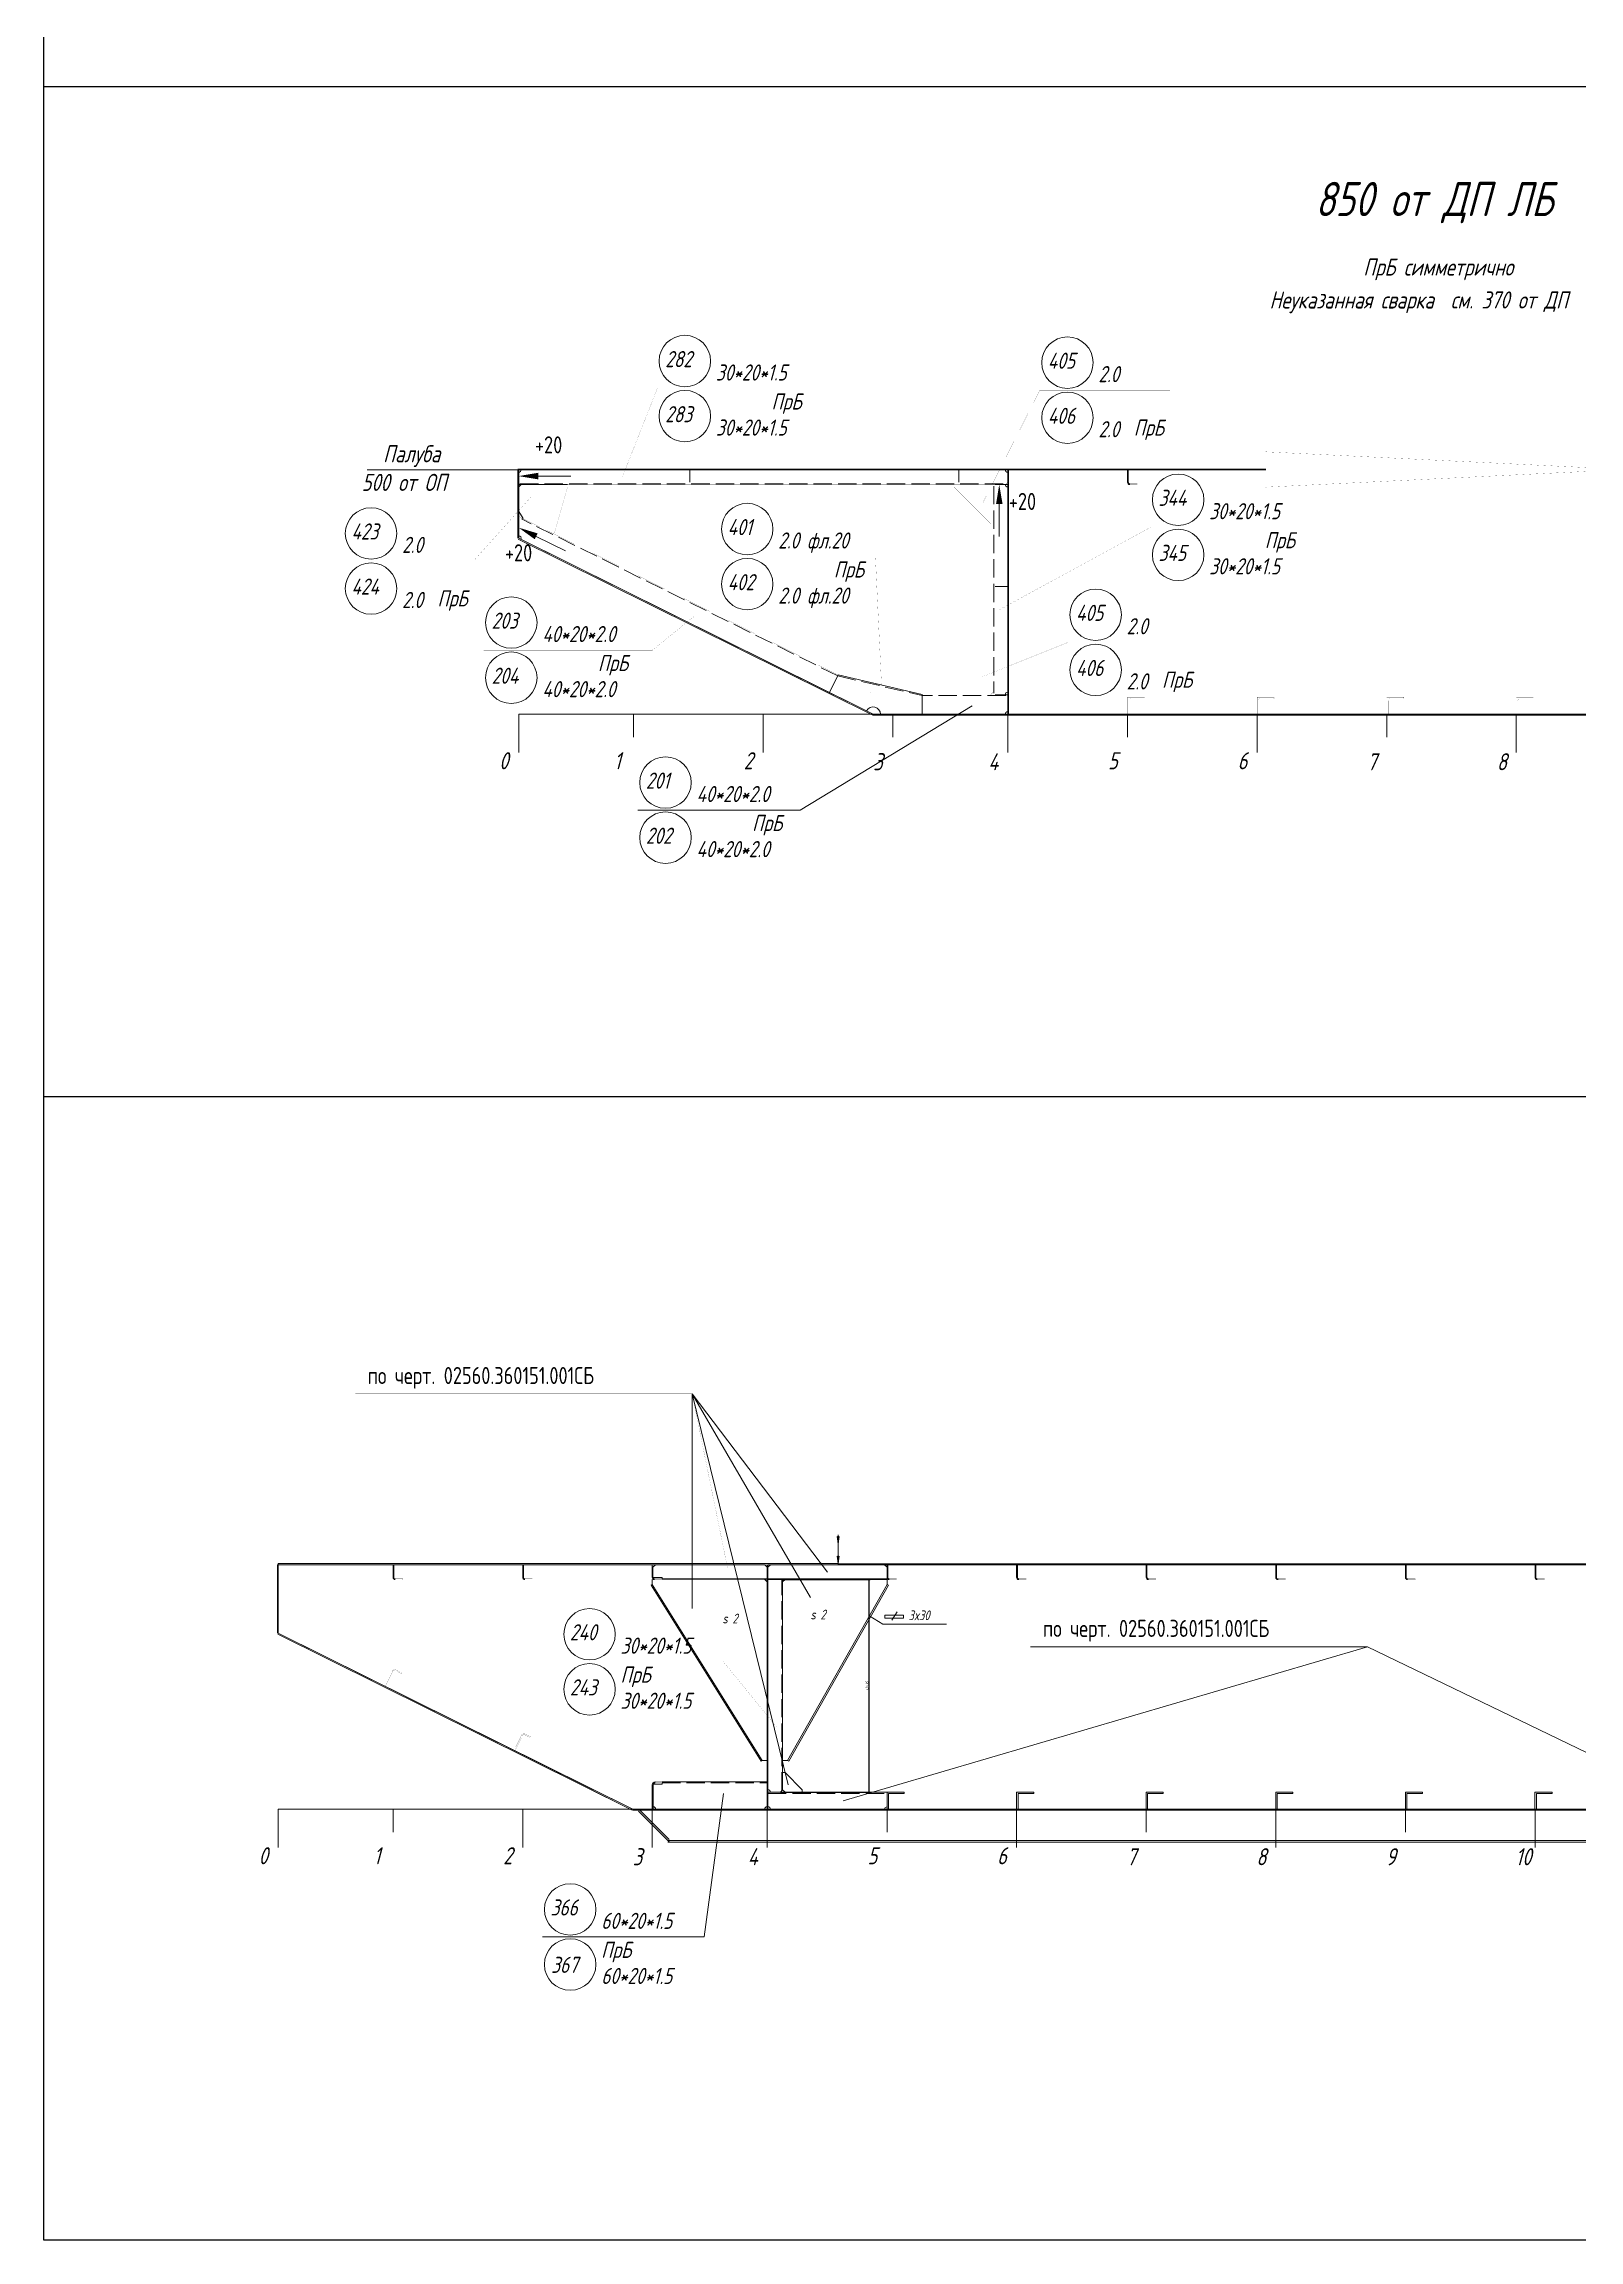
# Model space of a CAD drawing. Header units: millimetres. Extents: x 77380 to 135900, y -26587 to 17301.
# Drawn here: x 81559 to 84698, y -26587 to -22094 of the extents above; entities that cross this region are included whole.
import ezdxf

# ---------------------------------------------------------------- set-up
doc = ezdxf.new("R2010")
doc.units = ezdxf.units.MM
for name, pattern in [('K5LT32768', [0]), ('K5LT32769', [50, 37.5, -12.5]), ('K5LT32770', [0]), ('K5LT32771', [50, 37.5, -12.5]), ('K5LT32772', [0]), ('K5LT32773', [50, 37.5, -12.5]), ('K5LT32779', [0]), ('K5LT32780', [0]), ('K5LT32781', [0]), ('K5LT32790', [0]), ('K5LT32791', [0]), ('K5LT32799', [850.2, 600, -125, 0.2, -125]), ('K5LT32831', [0]), ('K5LT_THIN', [0])]:
    doc.linetypes.add(name, pattern=pattern)
doc.layers.add('4001', color=7, linetype='Continuous')
doc.layers.add('РАЗМЕРЫ', color=3, linetype='Continuous', lineweight=25)
doc.styles.add('KDIMTEXTSTYLE', font='GOST_AU.SHX', dxfattribs={"width": 0.96, "oblique": 15, "height": 5})
doc.styles.add('KTEXTSTYLE', font='GOST_AU.SHX', dxfattribs={"width": 0.96, "height": 5})
doc.dimstyles.new('KDIMSTYLE (1.00)', dxfattribs={"dimtxt": 5, "dimasz": 1, "dimexe": 2, "dimexo": 0, "dimgap": 1, "dimtad": 1, "dimtxsty": 'KDIMTEXTSTYLE', "dimsah": 1, "dimcen": 0, "dimdle": 1, "dimadec": 0, "dimazin": 0, "dimtfac": 0.667, "dimtmove": 0, "dimatfit": 3, "dimfxl": 1, "dimtvp": 1, "dimtolj": 1, "dimtzin": 0, "dimarcsym": 0})

# ---------------------------------------------------------------- blocks, each defined once
blk = doc.blocks.new('U215')
blk.add_hatch(color=7).paths.add_polyline_path([(103293.5, 13960.9), (103306.8, 13960.9), (103300.1, 14000.9)])
at = {"color": 7, "linetype": 'K5LT32831', "lineweight": 9}
blk.add_line((103300.1, 13960.9), (103300.1, 13894.3), dxfattribs=at)
blk = doc.blocks.new('U216')
blk.add_hatch(color=7).paths.add_polyline_path([(102357.4, 14011.4), (102357.4, 14024.8), (102317.4, 14018.1)])
at = {"color": 7, "linetype": 'K5LT32831', "lineweight": 9}
blk.add_line((102357.4, 14018.1), (102423.9, 14018.1), dxfattribs=at)
blk = doc.blocks.new('U217')
blk.add_hatch(color=7).paths.add_polyline_path([(102350.2, 13888.8), (102356.2, 13900.8), (102317.4, 13912.6)])
at = {"color": 7, "linetype": 'K5LT32831', "lineweight": 9}
blk.add_line((102353.2, 13894.8), (102412.8, 13865.2), dxfattribs=at)
blk = doc.blocks.new('U0')
at = {"layer": '4001', "color": 7, "linetype": 'K5LT_THIN', "lineweight": 18}
for p, q in [((111619.1, 17725.8), (111862.8, 17725.8)), ((111619.1, 17695.7), (111619.1, 17725.8)), ((111862.8, 17725.8), (111862.8, 17695.7)), ((111862.8, 17695.7), (111619.1, 17695.7))]:
    blk.add_line(p, q, dxfattribs=at)
blk = doc.blocks.new('U1')
at = {"layer": '4001', "color": 7, "linetype": 'K5LT_THIN', "lineweight": 18}
for p, q in [((111858.3, 17622.5), (111896.3, 17622.5)), ((111858.3, 17616.5), (111858.3, 17622.5)), ((111896.3, 17616.5), (111858.3, 17616.5)), ((111896.3, 17622.5), (111896.3, 17616.5))]:
    blk.add_line(p, q, dxfattribs=at)
blk = doc.blocks.new('U32')
at = {"layer": '4001'}
for points in [[(111762.6, 17769.1), (111764.6, 17784.1), (111762.6, 17782.6), (111760.7, 17784.1)], [(111762.6, 17728.8), (111764.6, 17743.8), (111762.6, 17742.3), (111760.7, 17743.8)]]:
    blk.add_hatch(color=7, dxfattribs=at).paths.add_polyline_path(points)
at = {"layer": '4001', "color": 7, "linetype": 'K5LT_THIN', "lineweight": 18}
for p, q in [((111762.6, 17769.1), (111760.7, 17784.1)), ((111760.7, 17784.1), (111762.6, 17782.6)), ((111762.6, 17787), (111762.6, 17728.8)), ((111762.6, 17787), (111762.6, 17769.1)), ((111762.6, 17782.6), (111764.6, 17784.1)), ((111764.6, 17784.1), (111762.6, 17769.1)), ((111762.6, 17728.8), (111760.7, 17743.8)), ((111760.7, 17743.8), (111762.6, 17742.3)), ((111762.6, 17742.3), (111764.6, 17743.8)), ((111764.6, 17743.8), (111762.6, 17728.8))]:
    blk.add_line(p, q, dxfattribs=at)
blk = doc.blocks.new('U153')
at = {"layer": '4001', "color": 7, "linetype": 'K5LT_THIN', "lineweight": 18}
for p, q in [((111862.6, 17225.8), (111862.6, 17260.8)), ((111897.6, 17260.8), (111862.6, 17260.8)), ((111897.6, 17257.8), (111865.6, 17257.8)), ((111865.6, 17257.8), (111865.6, 17225.8)), ((111897.6, 17260.8), (111897.6, 17257.8))]:
    blk.add_line(p, q, dxfattribs=at)
blk = doc.blocks.new('U154')
at = {"layer": '4001', "color": 7, "linetype": 'K5LT_THIN', "lineweight": 18}
for p, q in [((112127.6, 17225.8), (112127.6, 17260.8)), ((112162.6, 17260.8), (112127.6, 17260.8)), ((112162.6, 17257.8), (112130.6, 17257.8)), ((112130.6, 17257.8), (112130.6, 17225.8)), ((112162.6, 17260.8), (112162.6, 17257.8))]:
    blk.add_line(p, q, dxfattribs=at)
blk = doc.blocks.new('U155')
at = {"layer": '4001', "color": 7, "linetype": 'K5LT_THIN', "lineweight": 18}
for p, q in [((112392.6, 17225.8), (112392.6, 17260.8)), ((112427.6, 17260.8), (112392.6, 17260.8)), ((112427.6, 17257.8), (112395.6, 17257.8)), ((112395.6, 17257.8), (112395.6, 17225.8)), ((112427.6, 17260.8), (112427.6, 17257.8))]:
    blk.add_line(p, q, dxfattribs=at)
blk = doc.blocks.new('U156')
at = {"layer": '4001', "color": 7, "linetype": 'K5LT_THIN', "lineweight": 18}
for p, q in [((112657.6, 17225.8), (112657.6, 17260.8)), ((112692.6, 17260.8), (112657.6, 17260.8)), ((112692.6, 17257.8), (112660.6, 17257.8)), ((112660.6, 17257.8), (112660.6, 17225.8)), ((112692.6, 17260.8), (112692.6, 17257.8))]:
    blk.add_line(p, q, dxfattribs=at)
blk = doc.blocks.new('U157')
at = {"layer": '4001', "color": 7, "linetype": 'K5LT_THIN', "lineweight": 18}
for p, q in [((112922.6, 17225.8), (112922.6, 17260.8)), ((112957.6, 17260.8), (112922.6, 17260.8)), ((112957.6, 17257.8), (112925.6, 17257.8)), ((112925.6, 17257.8), (112925.6, 17225.8)), ((112957.6, 17260.8), (112957.6, 17257.8))]:
    blk.add_line(p, q, dxfattribs=at)
blk = doc.blocks.new('U158')
at = {"layer": '4001', "color": 7, "linetype": 'K5LT_THIN', "lineweight": 18}
for p, q in [((113187.6, 17225.8), (113187.6, 17260.8)), ((113222.6, 17260.8), (113187.6, 17260.8)), ((113222.6, 17257.8), (113190.6, 17257.8)), ((113190.6, 17257.8), (113190.6, 17225.8)), ((113222.6, 17260.8), (113222.6, 17257.8))]:
    blk.add_line(p, q, dxfattribs=at)
blk = doc.blocks.new('U160')
at = {"color": 3, "linetype": 'K5LT32768', "lineweight": 18, "true_color": 0x00ff00}
for p, q in [((111382.6, 17700.2), (111382.6, 17725.8)), ((111384.1, 17720.8), (111389.1, 17725.8)), ((111384.1, 17700.2), (111384.1, 17720.8))]:
    blk.add_line(p, q, dxfattribs=at)
at = {"color": 3, "linetype": 'K5LT32768', "true_color": 0x00ff00, "const_width": 0.18}
blk.add_lwpolyline([(111387.1, 17695.7), (111402.6, 17695.7), (111402.6, 17697.2), (111387.1, 17697.2)], dxfattribs=at)
at = {"color": 3, "linetype": 'K5LT32768', "lineweight": 18, "true_color": 0x00ff00}
for radius, start, end in [(4.5, 180.0149, 270.0045), (3, 179.9984, 270.0016)]:
    blk.add_arc((111387.1, 17700.2), radius, start, end, dxfattribs=at)
blk = doc.blocks.new('U161')
at = {"color": 3, "linetype": 'K5LT32768', "lineweight": 18, "true_color": 0x00ff00}
for p, q in [((111117.6, 17700.2), (111117.6, 17725.8)), ((111119.1, 17700.2), (111119.1, 17725.8))]:
    blk.add_line(p, q, dxfattribs=at)
at = {"color": 3, "linetype": 'K5LT32768', "true_color": 0x00ff00, "const_width": 0.18}
blk.add_lwpolyline([(111122.1, 17695.7), (111137.6, 17695.7), (111137.6, 17697.2), (111122.1, 17697.2)], dxfattribs=at)
at = {"color": 3, "linetype": 'K5LT32768', "lineweight": 18, "true_color": 0x00ff00}
for radius, start, end in [(4.5, 180.0149, 270.0045), (3, 179.9984, 270.0016)]:
    blk.add_arc((111122.1, 17700.2), radius, start, end, dxfattribs=at)
blk = doc.blocks.new('U162')
at = {"color": 3, "linetype": 'K5LT32768', "lineweight": 18, "true_color": 0x00ff00}
for p, q in [((110852.6, 17700.2), (110852.6, 17725.8)), ((110854.1, 17700.2), (110854.1, 17725.8))]:
    blk.add_line(p, q, dxfattribs=at)
at = {"color": 3, "linetype": 'K5LT32768', "true_color": 0x00ff00, "const_width": 0.18}
blk.add_lwpolyline([(110857.1, 17695.7), (110872.6, 17695.7), (110872.6, 17697.2), (110857.1, 17697.2)], dxfattribs=at)
at = {"color": 3, "linetype": 'K5LT32768', "lineweight": 18, "true_color": 0x00ff00}
for radius, start, end in [(4.5, 180.0149, 270.0045), (3, 179.9984, 270.0016)]:
    blk.add_arc((110857.1, 17700.2), radius, start, end, dxfattribs=at)
blk = doc.blocks.new('U163')
at = {"color": 3, "linetype": 'K5LT32768', "lineweight": 18, "true_color": 0x00ff00}
for p, q in [((111382.6, 17225.8), (111382.6, 17275.8)), ((111384.6, 17225.8), (111384.6, 17275.8))]:
    blk.add_line(p, q, dxfattribs=at)
at = {"color": 3, "linetype": 'K5LT32768', "true_color": 0x00ff00, "const_width": 0.18}
blk.add_lwpolyline([(111388.6, 17281.8), (111402.6, 17281.8), (111402.6, 17279.8), (111388.6, 17279.8)], dxfattribs=at)
at = {"color": 3, "linetype": 'K5LT32768', "lineweight": 18, "true_color": 0x00ff00}
for radius, start, end in [(6, 89.9984, 180.0016), (4, 90.0057, 180.0271)]:
    blk.add_arc((111388.6, 17275.8), radius, start, end, dxfattribs=at)
blk = doc.blocks.new('U164')
at = {"layer": '4001', "color": 7, "linetype": 'K5LT_THIN', "lineweight": 18}
for p, q in [((111654.2, 17300.8), (111649.2, 17300.8)), ((111649.2, 17300.8), (111649.2, 17265.8)), ((111654.2, 17300.8), (111689.2, 17265.8)), ((111654.2, 17260.8), (111649.2, 17265.8)), ((111654.2, 17260.8), (111689.2, 17260.8)), ((111689.2, 17260.8), (111689.2, 17265.8))]:
    blk.add_line(p, q, dxfattribs=at)
blk = doc.blocks.new('*D658')
at = {"layer": 'Defpoints', "color": 0}
for p in [(83069.9, -25236), (83247.1, -25236), (83065.4, -25671)]:
    blk.add_point(p, dxfattribs=at)
at = {"layer": 'РАЗМЕРЫ', "color": 0, "lineweight": -2}
for p, q in [((83069.9, -25236), (83249.1, -25236)), ((83247.1, -25670), (83247.1, -25237)), ((83065.4, -25671), (83249.1, -25671))]:
    blk.add_line(p, q, dxfattribs=at)
at = {"layer": 'РАЗМЕРЫ', "color": 0}
for points in [[(83247.3, -25237), (83247, -25237), (83247.1, -25236)], [(83247, -25670), (83247.3, -25670), (83247.1, -25671)]]:
    blk.add_solid(points, dxfattribs=at)
at = {"layer": 'РАЗМЕРЫ', "color": 0, "insert": (83243.1, -25453.5), "char_height": 5, "attachment_point": 5, "rotation": 90, "style": 'KDIMTEXTSTYLE'}
blk.add_mtext('\\A1;434,95', dxfattribs=at)

msp = doc.modelspace()

# ---------------------------------------------------------------- linework, layer by layer
at = {"color": 6}
for p, q in [((90766.474, -22182.392), (81559.429, -22182.392)), ((90766.474, -24248.152), (81559.429, -24248.152))]:
    msp.add_line(p, q, dxfattribs=at)
at = {"color": 7, "linetype": 'K5LT32780', "lineweight": 18}
for p, q in [((82220.283, -22965.78), (82528.655, -22965.78)), ((82038.372, -25205.967), (82683.537, -25205.967)), ((83576.872, -25373.443), (84265.629, -25373.443)), ((84265.629, -25373.443), (84921.042, -25689.965))]:
    msp.add_line(p, q, dxfattribs=at)
at = {"color": 3, "linetype": 'K5LT32768', "lineweight": 18, "true_color": 0x00ff00}
for p, q in [((84057.644, -22964.28), (82528.655, -22964.28)), ((82528.655, -23105.78), (82528.655, -22965.78)), ((84057.644, -22965.78), (82528.655, -22965.78)), ((82530.157, -23105.78), (82530.157, -22965.78)), ((82530.157, -22965.78), (82530.157, -22991.28)), ((83530.157, -22965.78), (82530.157, -22965.78)), ((82630.157, -22995.78), (82530.157, -22995.78)), ((82530.157, -22995.78), (82530.157, -23061.12)), ((82535.155, -22995.78), (82530.157, -23000.78)), ((82880.157, -22991.28), (82880.157, -22965.78)), ((83430.157, -22991.28), (83430.157, -22965.78)), ((83530.157, -22995.78), (83504.656, -22995.78)), ((83530.157, -23465.78), (83530.157, -22965.78)), ((83530.157, -22991.28), (83530.157, -22965.78)), ((83530.157, -23425.78), (83530.157, -22995.78)), ((83531.658, -23465.78), (83531.658, -22965.78)), ((83775.158, -22991.335), (83775.158, -22965.78)), ((83776.656, -22991.335), (83776.656, -22965.78)), ((82530.157, -23051.12), (82539.114, -23065.567)), ((82530.157, -23067.819), (82530.157, -23105.78)), ((82529.269, -23107.571), (83254.269, -23467.571)), ((82530.157, -23105.78), (83255.157, -23465.78)), ((82530.157, -23105.78), (83174.603, -23425.78)), ((83530.157, -23204.28), (83504.656, -23204.28)), ((83186.684, -23431.78), (83255.157, -23465.78)), ((83186.684, -23431.781), (83255.157, -23465.781)), ((83186.684, -23431.782), (83255.157, -23465.781)), ((83504.656, -23425.78), (83530.157, -23425.78)), ((83530.157, -23465.78), (83530.157, -23431.78)), ((87144.311, -23465.78), (83255.157, -23465.78)), ((83255.157, -23465.78), (83530.157, -23465.78)), ((87144.311, -23467.78), (83255.157, -23467.78)), ((83183.373, -25202.967), (82038.372, -25202.967)), ((82036.87, -25345.967), (82036.87, -25205.967)), ((82038.372, -25205.967), (82038.372, -25345.967)), ((83033.372, -25205.967), (82683.537, -25205.967)), ((83038.372, -25665.967), (83038.372, -25205.967)), ((83038.372, -25705.967), (83038.372, -25205.967)), ((83039.873, -25705.967), (83039.873, -25205.967)), ((85138.372, -25205.967), (83039.873, -25205.967)), ((83039.873, -25705.967), (83039.873, -25210.967)), ((83039.873, -25220.967), (83039.873, -25705.967)), ((83069.927, -25666.413), (83069.927, -25236.021)), ((83283.373, -25231.522), (83283.373, -25210.967)), ((83284.872, -25231.522), (83284.872, -25205.967)), ((83548.373, -25231.522), (83548.373, -25205.967)), ((83549.871, -25231.522), (83549.871, -25205.967)), ((83813.373, -25231.522), (83813.373, -25205.967)), ((83814.871, -25231.522), (83814.871, -25205.967)), ((84078.373, -25231.522), (84078.373, -25205.967)), ((84079.871, -25231.522), (84079.871, -25205.967)), ((84343.373, -25231.522), (84343.373, -25205.967)), ((84344.871, -25231.522), (84344.871, -25205.967)), ((84608.373, -25231.522), (84608.373, -25205.967)), ((84609.871, -25231.522), (84609.871, -25205.967)), ((82037.484, -25347.758), (82762.484, -25707.758)), ((82038.372, -25345.967), (82763.372, -25705.967)), ((82038.372, -25345.967), (82682.818, -25665.967)), ((82683.097, -25668.339), (82762.484, -25707.758)), ((82683.986, -25666.548), (82763.372, -25705.967)), ((83039.873, -25671.967), (83039.873, -25705.967)), ((83044.873, -25670.968), (83065.371, -25670.968)), ((83065.371, -25670.968), (83069.927, -25666.413)), ((83623.325, -25707.967), (82763.372, -25707.967)), ((83039.873, -25705.967), (83283.373, -25705.967))]:
    msp.add_line(p, q, dxfattribs=at)
at = {"color": 3, "linetype": 'K5LT32769', "lineweight": 18, "true_color": 0x00ff00}
for p, q in [((82533.212, -22994.335), (83527.102, -22994.335)), ((83182.53, -23387.208), (82535.616, -23065.982)), ((83249.215, -23420.32), (83249.213, -23420.319)), ((83249.215, -23420.322), (83249.213, -23420.321)), ((83068.426, -25667.914), (83068.426, -25236.021))]:
    msp.add_line(p, q, dxfattribs=at)
at = {"color": 1, "linetype": 'K5LT32773', "lineweight": 18, "true_color": 0xff0000}
for p, q in [((83501.601, -22998.835), (83501.601, -23422.725)), ((83182.523, -23387.206), (83355.157, -23427.708)), ((83526.083, -23427.707), (83355.15, -23427.707)), ((82823.299, -25651.967), (83038.372, -25651.967)), ((83039.873, -25673.967), (83283.373, -25673.967))]:
    msp.add_line(p, q, dxfattribs=at)
at = {"color": 7, "linetype": 'K5LT_THIN', "lineweight": 18}
for p, q in [((83183.412, -23385.415), (83165.591, -23421.306)), ((83183.412, -23385.415), (83355.157, -23425.709)), ((83355.157, -23425.709), (83355.157, -23465.781)), ((82884.867, -24856.135), (83161.677, -25220.994)), ((82884.867, -24856.135), (82884.867, -25295.27)), ((82884.867, -24856.135), (83126.748, -25272.432)), ((82884.867, -24856.135), (83081.233, -25656.345)), ((82038.372, -25205.967), (82038.372, -25202.967)), ((83183.373, -25202.967), (83183.373, -25205.967)), ((83183.373, -25203.967), (84743.372, -25203.967)), ((82038.372, -25205.967), (82036.87, -25205.967)), ((82803.372, -25246.021), (82800.828, -25247.611)), ((82800.828, -25247.611), (83025.828, -25607.611)), ((82803.371, -25236.021), (82803.372, -25246.021)), ((83028.372, -25606.021), (82803.372, -25246.021)), ((82804.873, -25231.521), (82823.318, -25231.522)), ((82823.318, -25231.522), (82823.318, -25234.521)), ((82823.318, -25234.521), (83038.372, -25234.521)), ((83038.372, -25210.967), (83033.372, -25205.967)), ((83038.372, -25241.021), (83033.372, -25236.021)), ((83044.873, -25205.967), (83039.873, -25210.967)), ((83039.873, -25234.521), (83283.481, -25234.521)), ((83074.927, -25236.021), (83069.927, -25241.021)), ((83283.481, -25246.021), (83079.927, -25606.021)), ((83082.539, -25607.498), (83286.092, -25247.498)), ((83278.373, -25205.967), (83283.373, -25210.967)), ((83283.481, -25236.021), (83283.481, -25246.021)), ((83283.481, -25246.021), (83286.092, -25247.498)), ((83248.524, -25310.966), (83274.796, -25327.421)), ((83274.796, -25327.421), (83404.796, -25327.421)), ((83304.133, -25301.989), (83293.417, -25319.193)), ((84265.629, -25373.443), (83193.349, -25688.93)), ((83025.828, -25607.611), (83028.372, -25606.021)), ((83038.372, -25606.021), (83028.372, -25606.021)), ((83069.927, -25606.021), (83079.927, -25606.021)), ((83079.927, -25606.021), (83082.539, -25607.498)), ((82823.299, -25649.967), (83038.372, -25649.967)), ((82823.299, -25651.967), (82823.299, -25654.967)), ((82823.299, -25654.967), (82805.5, -25654.967)), ((83283.373, -25670.967), (83039.873, -25670.967)), ((83623.325, -25707.967), (84808.962, -25707.967)), ((84800.401, -25769.967), (83614.764, -25769.967)), ((83615.907, -25772.967), (84801.543, -25772.967))]:
    msp.add_line(p, q, dxfattribs=at)
at = {"color": 2, "linetype": 'K5LT32771', "lineweight": 18, "true_color": 0xffff00}
msp.add_line((83200.103, -23389.174), (83200.103, -23389.174), dxfattribs=at)
at = {"color": 1, "linetype": 'K5LT32772', "lineweight": 18, "true_color": 0xff0000}
for p, q in [((83105.726, -23661.913), (83457.656, -23448.78)), ((82774.016, -23661.913), (83105.726, -23661.913)), ((82909.207, -25967.233), (82948.793, -25673.967)), ((82579.131, -25967.233), (82909.207, -25967.233))]:
    msp.add_line(p, q, dxfattribs=at)
at = {"color": 1, "linetype": 'K5LT32781', "lineweight": 0, "true_color": 0xff0000}
for p, q in [((82530.157, -23465.78), (87244.376, -23465.78)), ((82530.157, -23465.78), (82530.157, -23543.905)), ((82530.157, -23465.78), (82530.157, -23543.905)), ((82765.157, -23465.78), (82765.157, -23512.655)), ((83030.157, -23465.78), (83030.157, -23543.905)), ((83295.157, -23465.78), (83295.157, -23512.655)), ((83530.157, -23465.78), (83530.157, -23543.905)), ((83775.157, -23465.78), (83775.157, -23512.655)), ((84040.157, -23465.78), (84040.157, -23543.905)), ((84305.157, -23465.78), (84305.157, -23512.655)), ((84570.157, -23465.78), (84570.157, -23543.905)), ((82038.372, -25705.967), (82038.372, -25784.092)), ((82038.372, -25705.967), (89652.142, -25705.967)), ((82273.372, -25705.967), (82273.372, -25752.842)), ((82538.372, -25705.967), (82538.372, -25784.092)), ((82803.371, -25705.967), (82803.371, -25784.092)), ((82803.372, -25737.966), (82803.372, -25737.969)), ((83038.372, -25705.967), (83038.372, -25784.092)), ((83038.372, -25705.967), (83038.372, -25784.092)), ((83283.372, -25705.967), (83283.372, -25752.842)), ((83283.372, -25705.967), (83283.372, -25752.842)), ((83548.372, -25705.967), (83548.372, -25784.092)), ((83548.372, -25705.967), (83548.372, -25784.092)), ((83813.372, -25705.967), (83813.372, -25752.842)), ((84078.372, -25705.967), (84078.372, -25784.092)), ((84343.372, -25705.967), (84343.372, -25752.842)), ((84608.372, -25705.967), (84608.372, -25784.092))]:
    msp.add_line(p, q, dxfattribs=at)
at = {"color": 8, "linetype": 'K5LT32779', "lineweight": 18, "true_color": 0x808080}
for p, q in [((83283.373, -25705.967), (83283.373, -25671.894)), ((82835.451, -25770.049), (82775.49, -25710.088)), ((82775.492, -25710.086), (82835.372, -25769.967)), ((82775.492, -25710.086), (82835.372, -25769.967)), ((82837.572, -25767.927), (82777.611, -25707.967)), ((82835.372, -25769.967), (83614.764, -25769.967)), ((82835.372, -25772.967), (83615.907, -25772.967)), ((82839.613, -25769.967), (88246.369, -25769.967)), ((82839.613, -25772.967), (88247.612, -25772.967))]:
    msp.add_line(p, q, dxfattribs=at)
at = {"color": 8, "linetype": 'K5LT32799', "lineweight": 18, "true_color": 0x808080}
msp.add_line((82838.369, -25772.967), (82775.49, -25710.088), dxfattribs=at)
at = {"color": 6}
msp.add_lwpolyline([(81559.429, -6632.614), (90766.474, -6632.614), (90766.474, -26587.353), (81559.429, -26587.353)], close=True, dxfattribs=at)
at = {"color": 1, "linetype": 'K5LT32772', "true_color": 0xff0000, "const_width": 0.18}
for points in [[(83136.83, -22799.553), (82813.603, -22799.553), (82741.862, -22981.013)], [(83861.851, -22802.855), (83595.845, -22802.855), (83479.464, -23032.936)], [(83504.656, -22995.78), (83500.103, -23000.335), (83500.103, -23421.225), (83504.656, -23425.78)], [(82171.948, -23152.216), (82437.955, -23152.216), (82555.421, -23021.264)], [(84145.547, -23083.35), (83822.32, -23083.35), (83513.509, -23251.787)], [(82941.104, -23143.234), (83259.59, -23143.234), (83272.56, -23415.143)], [(82458.713, -23334.638), (82803.815, -23334.638), (82890.838, -23263.926)], [(83919.629, -23318.69), (83653.622, -23318.69), (83478.812, -23388.729)], [(83530.157, -23431.78), (83524.084, -23425.707), (83355.149, -23425.707)], [(82618.717, -25404.233), (82948.793, -25404.233), (83056.96, -25536.982)]]:
    msp.add_lwpolyline(points, dxfattribs=at)
at = {"color": 7, "linetype": 'K5LT32780', "const_width": 0.18}
msp.add_lwpolyline([(85530.157, -23001.181), (85530.157, -22928.879), (84057.644, -23001.181), (84057.644, -22928.879)], close=True, dxfattribs=at)
at = {"color": 3, "linetype": 'K5LT32768', "true_color": 0x00ff00, "const_width": 0.18}
for points in [[(82530.157, -22991.28), (82534.713, -22995.835), (83525.6, -22995.835), (83530.157, -22991.28)], [(82601.809, -23096.699), (82604.034, -23092.221), (82630.157, -23000.78), (82630.157, -22995.78)], [(83779.656, -22995.835), (83795.101, -22995.835), (83795.101, -22994.335), (83779.656, -22994.335)], [(82530.157, -23061.12), (82547.945, -23069.953), (82601.809, -23096.699)], [(83183.418, -23385.417), (82538.296, -23065.081), (82530.157, -23067.819)], [(83287.871, -25236.021), (83303.316, -25236.021), (83303.316, -25234.521), (83287.871, -25234.521)], [(83552.871, -25236.021), (83568.316, -25236.021), (83568.316, -25234.521), (83552.871, -25234.521)], [(83817.871, -25236.021), (83833.316, -25236.021), (83833.316, -25234.521), (83817.871, -25234.521)], [(84082.871, -25236.021), (84098.316, -25236.021), (84098.316, -25234.521), (84082.871, -25234.521)], [(84347.871, -25236.021), (84363.316, -25236.021), (84363.316, -25234.521), (84347.871, -25234.521)], [(84612.871, -25236.021), (84628.316, -25236.021), (84628.316, -25234.521), (84612.871, -25234.521)]]:
    msp.add_lwpolyline(points, dxfattribs=at)
at = {"color": 2, "linetype": 'K5LT32770', "true_color": 0xffff00, "const_width": 0.18}
for points in [[(83495.156, -22995.78), (83420.156, -22995.78), (83420.156, -23000.78), (83495.156, -23075.78), (83500.158, -23075.78), (83500.158, -23000.78), (83495.156, -22995.78)], [(83495.156, -23425.78), (83420.156, -23425.78), (83420.156, -23420.78), (83495.156, -23345.78), (83500.158, -23345.78), (83500.158, -23420.78), (83495.156, -23425.78)]]:
    msp.add_lwpolyline(points, dxfattribs=at)
at = {"color": 8, "linetype": 'K5LT32790', "true_color": 0x808080, "const_width": 0.18}
for points in [[(83778.158, -23464.28), (83778.158, -23438.28, -0.41421356), (83782.658, -23433.78), (83808.658, -23433.78, 0.41421356), (83810.158, -23432.28), (83810.158, -23430.78), (83775.158, -23430.78), (83775.158, -23465.78), (83776.658, -23465.78, 0.41421356)], [(84043.158, -23464.28), (84043.158, -23438.28, -0.41421356), (84047.658, -23433.78), (84073.658, -23433.78, 0.41421356), (84075.158, -23432.28), (84075.158, -23430.78), (84040.158, -23430.78), (84040.158, -23465.78), (84041.658, -23465.78, 0.41421356)], [(84308.158, -23464.28), (84308.158, -23438.28, -0.41421356), (84312.658, -23433.78), (84338.658, -23433.78, 0.41421356), (84340.158, -23432.28), (84340.158, -23430.78), (84305.158, -23430.78), (84305.158, -23465.78), (84306.658, -23465.78, 0.41421356)], [(84573.158, -23464.28), (84573.158, -23438.28, -0.41421356), (84577.658, -23433.78), (84603.658, -23433.78, 0.41421356), (84605.158, -23432.28), (84605.158, -23430.78), (84570.158, -23430.78), (84570.158, -23465.78), (84571.658, -23465.78, 0.41421356)]]:
    msp.add_lwpolyline(points, format="xyb", close=True, dxfattribs=at)
at = {"color": 7, "linetype": 'K5LT32780', "const_width": 0.18}
msp.add_lwpolyline([(82196.11, -24856.135), (82884.867, -24856.135), (82957.247, -25212.306)], dxfattribs=at)
at = {"color": 7, "linetype": 'K5LT_THIN', "const_width": 0.18}
msp.add_lwpolyline([(82804.873, -25231.522), (82804.873, -25205.967), (83038.372, -25205.967), (83038.372, -25236.021), (82807.873, -25236.021)], dxfattribs=at)
at = {"color": 7, "linetype": 'K5LT32791', "const_width": 0.18}
for points in [[(82290.393, -25428.57), (82277.856, -25422.339, 0.41421356), (82272.493, -25424.141), (82257.362, -25454.588), (82255.571, -25453.698), (82270.702, -25423.251, -0.41421356), (82278.746, -25420.548), (82291.283, -25426.779)], [(82555.392, -25560.267), (82542.855, -25554.036, 0.41421356), (82537.493, -25555.838), (82522.361, -25586.285), (82520.57, -25585.395), (82535.702, -25554.948, -0.41421356), (82543.745, -25552.245), (82556.282, -25558.476)]]:
    msp.add_lwpolyline(points, format="xyb", close=True, dxfattribs=at)
at = {"color": 1, "linetype": 'K5LT32772', "lineweight": 18, "true_color": 0xff0000}
for centre in [(82869.963, -22743.193), (83652.205, -22746.495), (82869.963, -22855.913), (83652.205, -22859.215), (83878.681, -23026.991), (82228.308, -23095.856), (82997.464, -23086.874), (83878.681, -23139.71), (82228.308, -23208.576), (82997.464, -23199.595), (82515.074, -23278.278), (83709.982, -23262.33), (82515.074, -23390.998), (83709.982, -23375.05), (82830.377, -23605.553), (82830.377, -23718.273), (82675.078, -25347.873), (82675.078, -25460.592), (82635.491, -25910.873), (82635.491, -26023.592)]:
    msp.add_circle(centre, 52.603, dxfattribs=at)
at = {"color": 3, "linetype": 'K5LT32768', "lineweight": 18, "true_color": 0x00ff00}
for centre, radius, start, end in [((82530.157, -22965.781), 4.999, 270.002228, 0.011973), ((83530.157, -22965.781), 4.999, 179.988022, 269.997772), ((83530.157, -22995.781), 4.999, 179.988113, 269.99823), ((83779.656, -22991.336), 4.499, 179.981415, 269.996735), ((83779.656, -22991.335), 3, 179.997955, 269.999298), ((82530.157, -23105.779), 4.999, 333.581268, 89.99633), ((83255.157, -23465.78), 15, 359.980927, 153.602325), ((83530.157, -23425.779), 4.999, 90.002235, 180.011978), ((83530.157, -23465.779), 4.999, 90.001305, 180.01181), ((83287.871, -25231.523), 4.498, 179.981766, 269.99881), ((83287.871, -25231.522), 3, 179.998352, 270.001648), ((83552.871, -25231.523), 4.498, 179.981766, 269.99881), ((83552.871, -25231.522), 3, 179.998352, 270.001648), ((83817.871, -25231.523), 4.498, 179.981766, 269.99881), ((83817.871, -25231.522), 3, 179.998352, 270.001648), ((84082.871, -25231.523), 4.498, 179.981766, 269.99881), ((84082.871, -25231.522), 3, 179.998352, 270.001648), ((84347.871, -25231.523), 4.498, 179.981766, 269.99881), ((84347.871, -25231.522), 3, 179.998352, 270.001648), ((84612.871, -25231.523), 4.498, 179.981766, 269.99881), ((84612.871, -25231.522), 3, 179.998352, 270.001648), ((83039.873, -25670.967), 4.999, 359.987549, 89.994965), ((82805.373, -25705.967), 4.999, 359.987549, 89.994965), ((83038.372, -25705.967), 4.999, 90.005035, 180.012451)]:
    msp.add_arc(centre, radius, start, end, dxfattribs=at)
at = {"color": 8, "linetype": 'K5LT32779', "lineweight": 18, "true_color": 0x808080}
for centre, radius, start, end in [((83039.873, -25705.966), 4.999, 359.987549, 89.994965), ((83283.373, -25705.968), 5.002, 89.999916, 179.982605)]:
    msp.add_arc(centre, radius, start, end, dxfattribs=at)

# ---------------------------------------------------------------- block references
for name, p in [('U216', (-19787.225, -36996.642)), ('U215', (-19787.225, -36996.642)), ('U217', (-19787.225, -36996.642)), ('U32', (-28579.271, -42931.729)), ('U162', (-28579.271, -42931.729)), ('U161', (-28579.271, -42931.729)), ('U160', (-28579.271, -42931.729)), ('U0', (-28579.271, -42931.729)), ('U1', (-28579.271, -42931.729)), ('U163', (-28579.271, -42931.729)), ('U164', (-28579.271, -42931.729)), ('U153', (-28579.271, -42931.729)), ('U154', (-28579.271, -42931.729)), ('U155', (-28579.271, -42931.729)), ('U156', (-28579.271, -42931.729)), ('U157', (-28579.271, -42931.729)), ('U158', (-28579.271, -42931.729))]:
    msp.add_blockref(name, p)

# ---------------------------------------------------------------- texts
at = {"color": 7, "char_height": 2.5, "attachment_point": 1, "style": 'KTEXTSTYLE'}
for s, insert in [('\\H3.5;\\W0.965;\\Q15;\\Q15;\\H70.00;850 от ДП ЛБ', (84158.935, -22376.774)), ('\\H3.5;\\W0.965;\\Q15;\\Q15;\\H35.00;ПрБ симметрично', (84257.313, -22533.363)), ('\\H3.5;\\W0.965;\\Q15;\\Q15;\\H35.00;Неуказанная сварка  см. 370 от ДП', (84065.598, -22600.723)), ('\\H3.5;\\W0.965;\\Q15;\\Q15;\\H33.00;{\\c255;282}', (82829.827, -22722.718)), ('\\H3.5;\\W0.965;\\Q15;\\Q15;\\H33.00;{\\c255;405}', (83612.069, -22726.019)), ('\\H3.5;\\W0.965;\\Q15;\\Q15;\\H33.00;{\\c255;30*20*1.5}', (82933.368, -22750.114)), ('\\H3.5;\\W0.965;\\Q15;\\Q15;\\H33.00;{\\c255;2.0}', (83715.61, -22753.417)), ('\\H3.5;\\W0.965;\\Q15;\\Q15;\\H33.00;{\\c16711935;ПрБ}', (83047.183, -22809.392)), ('\\H3.5;\\W0.965;\\Q15;\\Q15;\\H33.00;{\\c255;283}', (82829.827, -22835.437)), ('\\H3.5;\\W0.965;\\Q15;\\Q15;\\H33.00;{\\c255;30*20*1.5}', (82933.368, -22862.834)), ('\\H3.5;\\W0.965;\\Q15;\\Q15;\\H33.00;{\\c255;406}', (83612.069, -22838.74)), ('\\H3.5;\\W0.965;\\Q15;\\Q15;\\H33.00;{\\c255;2.0}', (83715.61, -22866.137)), ('\\H3.5;\\W0.965;\\Q15;\\Q15;\\H33.00;{\\c16711935;ПрБ}', (83788.031, -22862.836)), ('\\H3.5;\\W0.965;\\Q15;\\Q0;\\H35.00;+20', (82563.574, -22897.169)), ('\\H3.5;\\W0.965;\\Q15;\\Q15;\\H35.00;Палуба', (82252.965, -22915.375)), ('\\H3.5;\\W0.965;\\Q15;\\Q15;\\H35.00;500 от ОП', (82209.184, -22973.986)), ('\\H3.5;\\W0.965;\\Q15;\\Q0;\\H35.00;+20', (83532.486, -23012.951)), ('\\H3.5;\\W0.965;\\Q15;\\Q15;\\H33.00;{\\c255;344}', (83838.545, -23006.515)), ('\\H3.5;\\W0.965;\\Q15;\\Q15;\\H33.00;{\\c255;30*20*1.5}', (83942.086, -23033.912)), ('\\H3.5;\\W0.965;\\Q15;\\Q15;\\H33.00;{\\c255;423}', (82188.173, -23075.38)), ('\\H3.5;\\W0.965;\\Q15;\\Q15;\\H33.00;{\\c255;401}', (82957.328, -23066.399)), ('\\H3.5;\\W0.965;\\Q15;\\Q15;\\H33.00;{\\c16711935;ПрБ}', (84055.9, -23093.189)), ('\\H3.5;\\W0.965;\\Q15;\\Q15;\\H33.00;{\\c255;2.0}', (82291.713, -23102.777)), ('\\H3.5;\\W0.965;\\Q15;\\Q0;\\H35.00;+20', (82502.106, -23117.988)), ('\\H3.5;\\W0.965;\\Q15;\\Q15;\\H33.00;{\\c255;2.0 фл.20}', (83060.869, -23093.796)), ('\\H3.5;\\W0.965;\\Q15;\\Q15;\\H33.00;{\\c255;345}', (83838.545, -23119.235)), ('\\H3.5;\\W0.965;\\Q15;\\Q15;\\H33.00;{\\c255;402}', (82957.328, -23179.119)), ('\\H3.5;\\W0.965;\\Q15;\\Q15;\\H33.00;{\\c16711935;ПрБ}', (83174.684, -23153.073)), ('\\H3.5;\\W0.965;\\Q15;\\Q15;\\H33.00;{\\c255;30*20*1.5}', (83942.086, -23146.632)), ('\\H3.5;\\W0.965;\\Q15;\\Q15;\\H33.00;{\\c255;424}', (82188.173, -23188.1)), ('\\H3.5;\\W0.965;\\Q15;\\Q15;\\H33.00;{\\c255;2.0}', (82291.713, -23215.498)), ('\\H3.5;\\W0.965;\\Q15;\\Q15;\\H33.00;{\\c16711935;ПрБ}', (82364.135, -23212.197)), ('\\H3.5;\\W0.965;\\Q15;\\Q15;\\H33.00;{\\c255;2.0 фл.20}', (83060.869, -23206.516)), ('\\H3.5;\\W0.965;\\Q15;\\Q15;\\H33.00;{\\c255;203}', (82474.938, -23257.802)), ('\\H3.5;\\W0.965;\\Q15;\\Q15;\\H33.00;{\\c255;405}', (83669.846, -23241.855)), ('\\H3.5;\\W0.965;\\Q15;\\Q15;\\H33.00;{\\c255;2.0}', (83773.387, -23269.252)), ('\\H3.5;\\W0.965;\\Q15;\\Q15;\\H33.00;{\\c255;40*20*2.0}', (82578.479, -23285.199)), ('\\H3.5;\\W0.965;\\Q15;\\Q15;\\H33.00;{\\c16711935;ПрБ}', (82692.293, -23344.476)), ('\\H3.5;\\W0.965;\\Q15;\\Q15;\\H33.00;{\\c255;406}', (83669.846, -23354.575)), ('\\H3.5;\\W0.965;\\Q15;\\Q15;\\H33.00;{\\c255;204}', (82474.938, -23370.522)), ('\\H3.5;\\W0.965;\\Q15;\\Q15;\\H33.00;{\\c255;40*20*2.0}', (82578.479, -23397.919)), ('\\H3.5;\\W0.965;\\Q15;\\Q15;\\H33.00;{\\c255;2.0}', (83773.387, -23381.972)), ('\\H3.5;\\W0.965;\\Q15;\\Q15;\\H33.00;{\\c16711935;ПрБ}', (83845.809, -23378.672)), ('\\H3.5;\\W0.965;\\Q15;\\Q15;\\H33.00;{\\c255;201}', (82790.241, -23585.078)), ('\\H3.5;\\W0.965;\\Q15;\\Q15;\\H33.00;{\\c255;40*20*2.0}', (82893.782, -23612.475)), ('\\H3.5;\\W0.965;\\Q15;\\Q15;\\H33.00;{\\c16711935;ПрБ}', (83007.596, -23671.752)), ('\\H3.5;\\W0.965;\\Q15;\\Q15;\\H33.00;{\\c255;202}', (82790.241, -23697.797)), ('\\H3.5;\\W0.965;\\Q15;\\Q15;\\H33.00;{\\c255;40*20*2.0}', (82893.782, -23725.194)), ('\\H3.5;\\W0.965;\\Q15;\\Q0;\\H35.00;по черт. 02560.360151.001СБ', (82221.319, -24801.135)), ('\\H3.5;\\W0.965;\\Q15;\\Q15;\\H33.00;{\\c255;240}', (82634.942, -25327.397)), ('\\H3.5;\\W0.965;\\Q15;\\Q15;\\H20.00;s 2 ', (82946.748, -25305.832)), ('\\H3.5;\\W0.965;\\Q15;\\Q15;\\H20.00;s 2 ', (83126.748, -25297.699)), ('\\H3.5;\\W0.965;\\Q15;\\Q15;\\H20.00;3x30', (83327.272, -25299.193)), ('\\H3.5;\\W0.965;\\Q15;\\Q0;\\H35.00;по черт. 02560.360151.001СБ', (83602.081, -25318.443)), ('\\H3.5;\\W0.965;\\Q15;\\Q15;\\H33.00;{\\c255;30*20*1.5}', (82738.483, -25354.794)), ('\\H3.5;\\W0.965;\\Q15;\\Q15;\\H33.00;{\\c16711935;ПрБ}', (82738.483, -25414.071)), ('\\H3.5;\\W0.965;\\Q15;\\Q15;\\H33.00;{\\c255;243}', (82634.942, -25440.117)), ('\\H3.5;\\W0.965;\\Q15;\\Q15;\\H33.00;{\\c255;30*20*1.5}', (82738.483, -25467.514)), ('\\H3.5;\\W0.965;\\Q15;\\Q15;\\H33.00;{\\c255;366}', (82595.355, -25890.397)), ('\\H3.5;\\W0.965;\\Q15;\\Q15;\\H33.00;{\\c255;60*20*1.5}', (82698.896, -25917.794)), ('\\H3.5;\\W0.965;\\Q15;\\Q15;\\H33.00;{\\c255;367}', (82596.554, -26007.776)), ('\\H3.5;\\W0.965;\\Q15;\\Q15;\\H33.00;{\\c16711935;ПрБ}', (82698.896, -25977.071)), ('\\H3.5;\\W0.965;\\Q15;\\Q15;\\H33.00;{\\c255;60*20*1.5}', (82698.896, -26030.514))]:
    msp.add_mtext(s, dxfattribs=dict(at, insert=insert))
at = {"color": 7, "char_height": 2.5, "attachment_point": 1, "rotation": 359.999999, "style": 'KTEXTSTYLE'}
for s, insert in [('\\H3.5;\\W0.965;\\Q15;\\Q15;\\H35.00;{\\c255;0}', (82490.261, -23543.416)), ('\\H3.5;\\W0.965;\\Q15;\\Q15;\\H35.00;{\\c255;1}', (82725.261, -23543.416)), ('\\H3.5;\\W0.965;\\Q15;\\Q15;\\H35.00;{\\c255;2}', (82990.261, -23543.416)), ('\\H3.5;\\W0.965;\\Q15;\\Q15;\\H35.00;{\\c255;3}', (83255.261, -23545.416)), ('\\H3.5;\\W0.965;\\Q15;\\Q15;\\H35.00;{\\c255;4}', (83490.261, -23545.416)), ('\\H3.5;\\W0.965;\\Q15;\\Q15;\\H35.00;{\\c255;5}', (83735.262, -23543.418)), ('\\H3.5;\\W0.965;\\Q15;\\Q15;\\H35.00;{\\c255;6}', (84000.262, -23543.418)), ('\\H3.5;\\W0.965;\\Q15;\\Q15;\\H35.00;{\\c255;7}', (84265.261, -23545.416)), ('\\H3.5;\\W0.965;\\Q15;\\Q15;\\H35.00;{\\c255;8}', (84530.261, -23545.416)), ('\\H3.5;\\W0.965;\\Q15;\\Q15;\\H35.00;{\\c255;0}', (81998.477, -25783.603)), ('\\H3.5;\\W0.965;\\Q15;\\Q15;\\H35.00;{\\c255;1}', (82233.477, -25783.603)), ('\\H3.5;\\W0.965;\\Q15;\\Q15;\\H35.00;{\\c255;2}', (82498.477, -25783.603)), ('\\H3.5;\\W0.965;\\Q15;\\Q15;\\H35.00;{\\c255;3}', (82763.476, -25785.603)), ('\\H3.5;\\W0.965;\\Q15;\\Q15;\\H35.00;{\\c255;4}', (82998.477, -25785.603)), ('\\H3.5;\\W0.965;\\Q15;\\Q15;\\H35.00;{\\c255;5}', (83243.477, -25783.605)), ('\\H3.5;\\W0.965;\\Q15;\\Q15;\\H35.00;{\\c255;6}', (83508.477, -25783.605)), ('\\H3.5;\\W0.965;\\Q15;\\Q15;\\H35.00;{\\c255;7}', (83773.477, -25785.603)), ('\\H3.5;\\W0.965;\\Q15;\\Q15;\\H35.00;{\\c255;8}', (84038.476, -25785.603)), ('\\H3.5;\\W0.965;\\Q15;\\Q15;\\H35.00;{\\c255;9}', (84303.476, -25785.603)), ('\\H3.5;\\W0.965;\\Q15;\\Q15;\\H35.00;{\\c255;10}', (84568.476, -25785.603))]:
    msp.add_mtext(s, dxfattribs=dict(at, insert=insert))

# ---------------------------------------------------------------- dimensions: what is measured, and where the dimension line sits
at = {"layer": 'РАЗМЕРЫ'}
dim = msp.add_linear_dim(base=(83247.132, -25236.021), p1=(83065.37, -25670.967), p2=(83069.927, -25236.021), angle=90, dimstyle='KDIMSTYLE (1.00)', override={"dimlfac": 1, "dimtxsty": 'KDIMTEXTSTYLE', "dimsah": 1, "dimtolj": 1}, dxfattribs=at)
dim.commit()
dim.dimension.update_dxf_attribs({"geometry": '*D658', "text_midpoint": (83243.132, -25453.494)})

doc.saveas('drawing.dxf')
